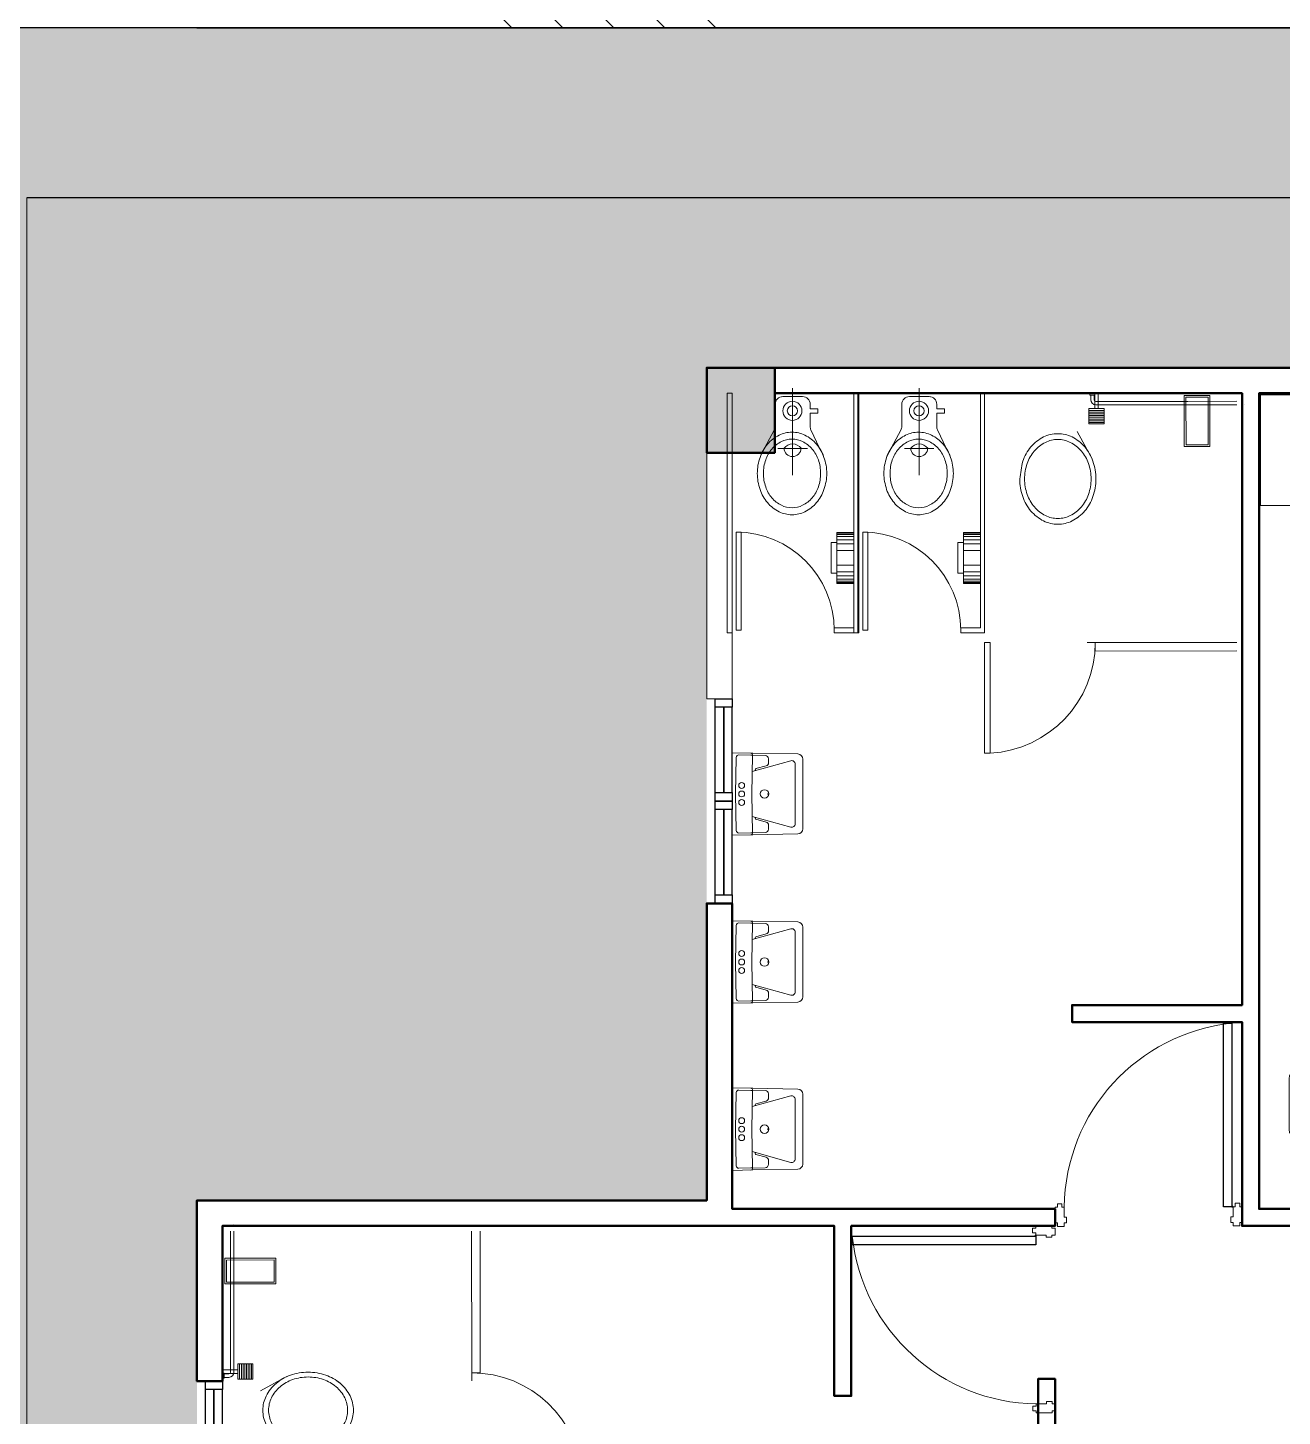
# Model space of a CAD drawing. Header units: millimetres. Extents: x 2508 to 2607, y 837 to 997.
# Drawn here: x 2547.63 to 2555.01, y 860.15 to 868.32 of the extents above; entities that cross this region are included whole.
import ezdxf

# ---------------------------------------------------------------- set-up
doc = ezdxf.new("R2010")
doc.units = ezdxf.units.MM
doc.linetypes.add('DASHED', pattern=[19.05, 12.7, -6.35])
for name, color, linetype, lineweight in [('COLUMNAS', 255, 'Continuous', 50), ('MOBILIARIO', 181, 'Continuous', 9), ('PAREDES', 7, 'Continuous', 50), ('PISO EST', 250, 'Continuous', 0)]:
    doc.layers.add(name, color=color, linetype=linetype, lineweight=lineweight)
doc.layers.add('PUERT', color=20, linetype='Continuous')
doc.layers.add('VENTANA', color=5, linetype='Continuous')

# ---------------------------------------------------------------- blocks, each defined once
blk = doc.blocks.new('ERGT')
at = {"layer": 'VENTANA'}
for p, q in [((2669.5927, 967.5254), (2669.0907, 967.5254)), ((2669.5927, 967.4254), (2669.0907, 967.4254))]:
    blk.add_line(p, q, dxfattribs=at)
blk.add_lwpolyline([(2669.6427, 967.5254), (2669.6427, 967.4254), (2669.5927, 967.4254), (2669.5927, 967.4754), (2669.0907, 967.4754), (2669.0907, 967.4254), (2669.0407, 967.4254), (2669.0407, 967.5254), (2669.0907, 967.5254), (2669.0907, 967.4754), (2669.5927, 967.4754), (2669.5927, 967.5254), (2669.6427, 967.5254)], dxfattribs=at)
blk = doc.blocks.new('KKKL')
at = {"color": 251}
for p, q in [((5363.998, -1128.4133), (5364.0513, -1128.3599)), ((5363.998, -1128.7133), (5364.3513, -1128.3599)), ((5363.998, -1129.0133), (5364.6513, -1128.3599)), ((5363.998, -1129.3133), (5364.9513, -1128.3599)), ((5363.998, -1129.6133), (5365.2513, -1128.3599)), ((5363.998, -1129.9133), (5365.498, -1128.4133)), ((5363.998, -1130.2133), (5365.498, -1128.7133)), ((5363.998, -1130.5133), (5365.498, -1129.0133)), ((5363.998, -1130.8133), (5365.498, -1129.3133)), ((5363.998, -1131.1133), (5365.498, -1129.6133)), ((5363.998, -1131.4133), (5365.498, -1129.9133)), ((5363.998, -1131.7133), (5365.498, -1130.2133)), ((5363.998, -1132.0133), (5365.498, -1130.5133)), ((5363.998, -1132.3133), (5365.498, -1130.8133)), ((5363.998, -1132.6133), (5365.498, -1131.1133)), ((5363.998, -1132.9133), (5365.498, -1131.4133)), ((5363.998, -1133.2133), (5365.498, -1131.7133)), ((5364.1513, -1133.3599), (5365.498, -1132.0133)), ((5364.4513, -1133.3599), (5365.498, -1132.3133)), ((5364.7513, -1133.3599), (5365.498, -1132.6133)), ((5365.0513, -1133.3599), (5365.498, -1132.9133)), ((5365.3513, -1133.3599), (5365.498, -1133.2133))]:
    blk.add_line(p, q, dxfattribs=at)
blk = doc.blocks.new('CESTO')
for points in [[(-0.0775, 0.1591), (0.0725, 0.1591), (0.0725, -0.1409), (-0.0775, -0.1409)], [(-0.0675, 0.1491), (0.0625, 0.1491), (0.0625, -0.1309), (-0.0675, -0.1309)]]:
    blk.add_lwpolyline(points, close=True)
blk = doc.blocks.new('LJ')
at = {"layer": 'MOBILIARIO'}
for p, q in [((2626.7859, 1467.6972), (2626.7823, 1467.7048)), ((2626.7258, 1467.6508), (2626.4432, 1467.519)), ((2626.7407, 1467.6516), (2626.8318, 1467.4686)), ((2626.752, 1467.642), (2626.85, 1467.477)), ((2626.752, 1467.642), (2626.752, 1467.642)), ((2626.775, 1467.697), (2626.7733, 1467.7006)), ((2626.7761, 1467.6945), (2626.775, 1467.697)), ((2626.7761, 1467.6945), (2626.8684, 1467.4966)), ((2626.7764, 1467.6939), (2626.7777, 1467.6911)), ((2626.8684, 1467.4966), (2626.7764, 1467.6939)), ((2626.7859, 1467.6972), (2626.7855, 1467.6981)), ((2626.7929, 1467.6821), (2626.7855, 1467.6981)), ((2626.8775, 1467.5009), (2626.7855, 1467.6981)), ((2626.802, 1467.6863), (2626.7929, 1467.6821)), ((2626.802, 1467.6863), (2626.7929, 1467.6821)), ((2626.802, 1467.6863), (2626.7929, 1467.6821)), ((2626.802, 1467.6863), (2626.7929, 1467.6821)), ((2626.802, 1467.6863), (2626.7929, 1467.6821)), ((2626.7929, 1467.6821), (2626.8056, 1467.6549)), ((2626.802, 1467.6863), (2626.9795, 1467.3057)), ((2626.9795, 1467.3057), (2626.802, 1467.6863)), ((2626.2432, 1467.461), (2626.2415, 1467.4646)), ((2626.2443, 1467.4585), (2626.2432, 1467.461)), ((2626.2541, 1467.4613), (2626.2505, 1467.4689)), ((2626.2541, 1467.4613), (2626.2537, 1467.4621)), ((2626.2611, 1467.4462), (2626.2537, 1467.4621)), ((2626.3456, 1467.2649), (2626.2537, 1467.4621)), ((2626.3687, 1467.5035), (2626.3654, 1467.5105)), ((2626.4557, 1467.3168), (2626.3654, 1467.5105)), ((2626.376, 1467.4877), (2626.367, 1467.4835)), ((2626.367, 1467.4835), (2626.5445, 1467.1028)), ((2626.3687, 1467.5035), (2626.4606, 1467.3065)), ((2626.3778, 1467.5077), (2626.3745, 1467.5148)), ((2626.3851, 1467.4919), (2626.3778, 1467.5077)), ((2626.3851, 1467.4919), (2626.4696, 1467.3107)), ((2626.4625, 1467.326), (2626.3851, 1467.4919)), ((2626.5146, 1467.3206), (2626.433, 1467.5082)), ((2626.4331, 1467.4933), (2626.4965, 1467.3122)), ((2626.9265, 1467.2921), (2626.8318, 1467.4686)), ((2626.8318, 1467.4686), (2626.8318, 1467.4686)), ((2626.8636, 1467.4833), (2626.85, 1467.477)), ((2626.8636, 1467.4833), (2626.85, 1467.477)), ((2626.8545, 1467.4681), (2626.85, 1467.477)), ((2626.8545, 1467.4681), (2626.8678, 1467.4743)), ((2626.8545, 1467.4681), (2626.9497, 1467.2826)), ((2626.8775, 1467.5009), (2626.9099, 1467.4313)), ((2626.194, 1467.4149), (2625.9113, 1467.2831)), ((2626.2088, 1467.4157), (2626.3, 1467.2326)), ((2626.2201, 1467.406), (2626.3181, 1467.241)), ((2626.2201, 1467.406), (2626.2201, 1467.406)), ((2626.2443, 1467.4585), (2626.3366, 1467.2607)), ((2626.2446, 1467.4579), (2626.2459, 1467.4552)), ((2626.3366, 1467.2607), (2626.2446, 1467.4579)), ((2626.2702, 1467.4504), (2626.2611, 1467.4462)), ((2626.2702, 1467.4504), (2626.2611, 1467.4462)), ((2626.2702, 1467.4504), (2626.2611, 1467.4462)), ((2626.2702, 1467.4504), (2626.2611, 1467.4462)), ((2626.2702, 1467.4504), (2626.2611, 1467.4462)), ((2626.2611, 1467.4462), (2626.2738, 1467.419)), ((2626.2702, 1467.4504), (2626.4477, 1467.0697)), ((2626.4477, 1467.0697), (2626.2702, 1467.4504)), ((2626.8713, 1467.4354), (2626.8833, 1467.441)), ((2626.8759, 1467.4265), (2626.8876, 1467.4319)), ((2626.8923, 1467.4451), (2626.8924, 1467.4452)), ((2626.9008, 1467.4271), (2626.9693, 1467.2803)), ((2626.9693, 1467.2803), (2626.9008, 1467.4271)), ((2626.9099, 1467.4313), (2626.9782, 1467.2848)), ((2626.4648, 1467.2974), (2626.4557, 1467.3168)), ((2626.469, 1467.2883), (2626.4594, 1467.3089)), ((2626.4594, 1467.3089), (2626.5004, 1467.2209)), ((2626.4696, 1467.3107), (2626.4625, 1467.326)), ((2626.4648, 1467.2974), (2626.469, 1467.2883)), ((2626.4829, 1467.3058), (2626.4965, 1467.3122)), ((2626.4965, 1467.3122), (2626.4829, 1467.3058)), ((2626.4871, 1467.2968), (2626.5004, 1467.303)), ((2626.4965, 1467.3122), (2626.5814, 1467.1108)), ((2626.5888, 1467.1272), (2626.5146, 1467.3206)), ((2626.9704, 1467.3015), (2626.9578, 1467.3287)), ((2626.9795, 1467.3057), (2626.9704, 1467.3015)), ((2626.9795, 1467.3057), (2626.9704, 1467.3015)), ((2626.9795, 1467.3057), (2626.9704, 1467.3015)), ((2626.9795, 1467.3057), (2626.9704, 1467.3015)), ((2626.9795, 1467.3057), (2626.9704, 1467.3015)), ((2626.9704, 1467.3015), (2626.9783, 1467.2846)), ((2625.8369, 1467.2675), (2625.8336, 1467.2746)), ((2625.9239, 1467.0809), (2625.8336, 1467.2746)), ((2625.8442, 1467.2518), (2625.8352, 1467.2475)), ((2625.8352, 1467.2475), (2626.0127, 1466.8669)), ((2625.8369, 1467.2675), (2625.9287, 1467.0705)), ((2625.8459, 1467.2717), (2625.8426, 1467.2788)), ((2625.8533, 1467.256), (2625.8459, 1467.2717)), ((2625.8533, 1467.256), (2625.9378, 1467.0747)), ((2625.9306, 1467.0901), (2625.8533, 1467.256)), ((2625.9828, 1467.0847), (2625.9012, 1467.2722)), ((2625.9013, 1467.2574), (2625.9647, 1467.0762)), ((2626.3947, 1467.0561), (2626.3, 1467.2326)), ((2626.3, 1467.2326), (2626.3, 1467.2326)), ((2626.3317, 1467.2474), (2626.3181, 1467.241)), ((2626.3317, 1467.2474), (2626.3181, 1467.241)), ((2626.3227, 1467.2321), (2626.3181, 1467.241)), ((2626.3227, 1467.2321), (2626.336, 1467.2383)), ((2626.3227, 1467.2321), (2626.4178, 1467.0466)), ((2626.3456, 1467.2649), (2626.3781, 1467.1953)), ((2626.469, 1467.2883), (2626.4846, 1467.255)), ((2626.493, 1467.2369), (2626.5612, 1467.0907)), ((2626.5021, 1467.2411), (2626.5702, 1467.0949)), ((2626.5147, 1467.2691), (2626.5027, 1467.2635)), ((2626.5186, 1467.2598), (2626.5069, 1467.2544)), ((2626.9253, 1467.2473), (2626.621, 1467.1054)), ((2626.9172, 1467.2435), (2626.9169, 1467.2443)), ((2626.9333, 1467.251), (2626.9172, 1467.2435)), ((2626.9309, 1467.2827), (2626.9265, 1467.2921)), ((2626.9309, 1467.2827), (2626.935, 1467.2739)), ((2626.9333, 1467.251), (2626.9408, 1467.2545)), ((2626.9691, 1467.2806), (2626.972, 1467.2744)), ((2626.9691, 1467.2806), (2626.9693, 1467.2803)), ((2626.9782, 1467.2848), (2626.9811, 1467.2786)), ((2626.9782, 1467.2848), (2626.9783, 1467.2846)), ((2626.3395, 1467.1994), (2626.3515, 1467.205)), ((2626.3441, 1467.1905), (2626.3557, 1467.1959)), ((2626.3604, 1467.2092), (2626.3606, 1467.2092)), ((2626.369, 1467.1911), (2626.4374, 1467.0444)), ((2626.4374, 1467.0444), (2626.369, 1467.1911)), ((2626.3781, 1467.1953), (2626.4464, 1467.0489)), ((2625.933, 1467.0614), (2625.9239, 1467.0809)), ((2625.9276, 1467.0729), (2625.9686, 1466.985)), ((2625.9372, 1467.0524), (2625.9276, 1467.0729)), ((2625.9378, 1467.0747), (2625.9306, 1467.0901)), ((2625.933, 1467.0614), (2625.9372, 1467.0524)), ((2625.9372, 1467.0524), (2625.9527, 1467.019)), ((2625.9511, 1467.0699), (2625.9647, 1467.0762)), ((2625.9647, 1467.0762), (2625.9511, 1467.0699)), ((2625.9553, 1467.0608), (2625.9686, 1467.067)), ((2625.9647, 1467.0762), (2626.0495, 1466.8749)), ((2626.057, 1466.8912), (2625.9828, 1467.0847)), ((2626.3991, 1467.0468), (2626.3947, 1467.0561)), ((2626.4386, 1467.0655), (2626.4259, 1467.0927)), ((2626.4477, 1467.0697), (2626.4386, 1467.0655)), ((2626.4477, 1467.0697), (2626.4386, 1467.0655)), ((2626.4477, 1467.0697), (2626.4386, 1467.0655)), ((2626.4477, 1467.0697), (2626.4386, 1467.0655)), ((2626.4477, 1467.0697), (2626.4386, 1467.0655)), ((2626.4386, 1467.0655), (2626.4465, 1467.0486)), ((2626.5535, 1467.1071), (2626.5445, 1467.1028)), ((2626.5612, 1467.0907), (2626.5642, 1467.0841)), ((2626.5702, 1467.0949), (2626.5733, 1467.0884)), ((2626.5888, 1467.1272), (2626.5944, 1467.1151)), ((2626.6161, 1467.1031), (2626.6086, 1467.0996)), ((2626.6161, 1467.1031), (2626.6257, 1467.1076)), ((2625.9612, 1467.0009), (2626.0293, 1466.8548)), ((2625.9702, 1467.0051), (2626.0384, 1466.859)), ((2625.9829, 1467.0331), (2625.9709, 1467.0275)), ((2625.9867, 1467.0239), (2625.9751, 1467.0184)), ((2626.3935, 1467.0114), (2626.0892, 1466.8695)), ((2626.3854, 1467.0076), (2626.385, 1467.0083)), ((2626.4014, 1467.0151), (2626.3854, 1467.0076)), ((2626.3991, 1467.0468), (2626.4032, 1467.038)), ((2626.4014, 1467.0151), (2626.4089, 1467.0186)), ((2626.4373, 1467.0446), (2626.4402, 1467.0384)), ((2626.4373, 1467.0446), (2626.4374, 1467.0444)), ((2626.4464, 1467.0489), (2626.4493, 1467.0426)), ((2626.4464, 1467.0489), (2626.4465, 1467.0486)), ((2626.057, 1466.8912), (2626.0626, 1466.8791)), ((2626.0217, 1466.8711), (2626.0127, 1466.8669)), ((2626.0293, 1466.8548), (2626.0324, 1466.8482)), ((2626.0384, 1466.859), (2626.0415, 1466.8524)), ((2626.0842, 1466.8672), (2626.0768, 1466.8637)), ((2626.0842, 1466.8672), (2626.0939, 1466.8717)), ((2626.7276, 1466.1478), (2627.0322, 1466.2898)), ((2627.1014, 1466.2384), (2627.0894, 1466.2675)), ((2627.1107, 1466.2422), (2627.0922, 1466.2346)), ((2627.2114, 1466.0242), (2627.1237, 1466.2368)), ((2627.1744, 1466.0089), (2627.0867, 1466.2216)), ((2626.7225, 1466.0617), (2626.7079, 1466.0896)), ((2626.816, 1465.8398), (2626.7094, 1466.0436)), ((2626.7136, 1466.0571), (2626.7314, 1466.0664)), ((2626.8514, 1465.8583), (2626.7449, 1466.0621)), ((2627.2059, 1466.0111), (2627.1874, 1466.0035)), ((2627.2353, 1465.9135), (2627.1967, 1466.0073)), ((2626.8295, 1465.8356), (2626.8472, 1465.8448)), ((2626.8853, 1465.7503), (2626.8383, 1465.8402)), ((2626.941, 1465.7315), (2627.214, 1465.8588))]:
    blk.add_line(p, q, dxfattribs=at)
blk.add_lwpolyline([(2627.4566, 1466.5757), (2626.3678, 1466.068), (2626.0931, 1466.6571), (2627.1819, 1467.1648)], close=True, dxfattribs=at)
for centre in [(2626.7778, 1467.7027), (2626.246, 1467.4667), (2626.37, 1467.5125), (2625.8382, 1467.2765), (2626.9765, 1467.2767), (2626.5686, 1467.0865), (2626.4447, 1467.0407), (2626.0368, 1466.8506)]:
    blk.add_circle(centre, 0.005, dxfattribs=at)
for centre, radius, start, end in [((2626.7343, 1467.6327), 0.02, 27.72631, 115), ((2626.4516, 1467.5009), 0.02, 115, 202.27369), ((2626.7088, 1467.3183), 0.1942, 50.69541, 179.30459), ((2626.8593, 1467.4924), 0.01, 295, 25), ((2626.8593, 1467.4924), 0.01, 295, 25), ((2626.8593, 1467.4924), 0.02, 295, 25), ((2626.2024, 1467.3967), 0.02, 27.72631, 115), ((2626.8918, 1467.4228), 0.02, 25, 115), ((2626.8918, 1467.4228), 0.01, 25, 115), ((2626.4787, 1467.3149), 0.02, 205, 295), ((2626.4787, 1467.3149), 0.01, 205, 295), ((2625.9198, 1467.2649), 0.02, 115, 202.27369), ((2626.177, 1467.0823), 0.1942, 50.69541, 179.30459), ((2626.3275, 1467.2564), 0.01, 295, 25), ((2626.3275, 1467.2564), 0.01, 295, 25), ((2626.3275, 1467.2564), 0.02, 295, 25), ((2626.5111, 1467.2453), 0.02, 115, 205), ((2626.5111, 1467.2453), 0.01, 115, 205), ((2626.9169, 1467.2655), 0.02, 295, 25), ((2626.9323, 1467.2727), 0.02, 295, 29.76364), ((2626.36, 1467.1869), 0.02, 25, 115), ((2626.36, 1467.1869), 0.01, 25, 115), ((2625.9469, 1467.0789), 0.02, 205, 295), ((2625.9469, 1467.0789), 0.01, 205, 295), ((2626.6001, 1467.1178), 0.02, 200.23636, 295), ((2626.6125, 1467.1235), 0.02, 205, 295), ((2625.9793, 1467.0094), 0.02, 115, 205), ((2625.9793, 1467.0094), 0.01, 115, 205), ((2626.3851, 1467.0295), 0.02, 295, 25), ((2626.4005, 1467.0367), 0.02, 295, 29.76364), ((2626.0683, 1466.8818), 0.02, 200.23636, 295), ((2626.0807, 1466.8876), 0.02, 205, 295), ((2627.0502, 1466.2513), 0.0425, 22.39744, 115), ((2627.096, 1466.2254), 0.01, 112.39744, 202.39744), ((2627.1145, 1466.233), 0.01, 22.39744, 112.39744), ((2626.7456, 1466.1093), 0.0425, 115, 207.60256), ((2626.7183, 1466.0482), 0.01, 117.60256, 207.60256), ((2626.736, 1466.0575), 0.01, 27.60256, 117.60256), ((2627.1836, 1466.0127), 0.01, 202.39744, 292.39744), ((2627.2021, 1466.0204), 0.01, 292.39744, 22.39744), ((2626.9436, 1466.0823), 0.2722, 257.67501, 332.21816), ((2627.201, 1465.9444), 0.02, 19.1265, 144.89033), ((2627.196, 1465.8973), 0.0425, 295, 22.39744), ((2626.8248, 1465.8444), 0.01, 207.60256, 297.60256), ((2626.8426, 1465.8537), 0.01, 297.60256, 27.60256), ((2626.8838, 1465.7964), 0.02, 85.10967, 210.8735), ((2626.923, 1465.77), 0.0425, 207.60256, 295)]:
    blk.add_arc(centre, radius, start, end, dxfattribs=at)
at = {"layer": 'MOBILIARIO', "xscale": -1, "rotation": 25.00000000000017}
blk.add_blockref('CESTO', (2626.5289, 1466.0655), dxfattribs=at)
blk = doc.blocks.new('TARJA')
for p, q in [((-0.014, -0.0221), (-0.2273, 0.1942)), ((0.2299, 0.1963), (-0.0142, 0.0183)), ((0.2319, -0.1979), (0.0189, 0.0181)), ((0.0187, -0.022), (-0.2253, -0.2)), ((-0.0077, -0.2999), (-0.0077, -0.0604)), ((0.0123, -0.2999), (0.0123, -0.0604)), ((-0.1342, -0.2704), (-0.1342, -0.2732)), ((-0.1342, -0.2732), (-0.0537, -0.2732)), ((-0.127, -0.2633), (-0.0548, -0.2633)), ((0.1386, -0.2732), (0.0581, -0.2732)), ((0.1315, -0.2633), (0.0592, -0.2633)), ((0.1386, -0.2704), (0.1386, -0.2732))]:
    blk.add_line(p, q)
for points in [[(0.012, -0.2248), (0.1944, -0.2248, 0.414214), (0.2544, -0.1648), (0.2544, 0.1611, 0.414214), (0.1944, 0.2211), (-0.1898, 0.2211, 0.414214), (-0.2498, 0.1611), (-0.2498, -0.1648, 0.414214), (-0.1898, -0.2248), (-0.0067, -0.2248)], [(0.012, -0.2148), (0.1944, -0.2148, 0.414214), (0.2444, -0.1648), (0.2444, 0.1611, 0.414214), (0.1944, 0.2111), (-0.1898, 0.2111, 0.414214), (-0.2398, 0.1611), (-0.2398, -0.1648, 0.414214), (-0.1898, -0.2148), (-0.0067, -0.2148)]]:
    blk.add_lwpolyline(points, format="xyb")
for radius in [0.026, 0.021]:
    blk.add_circle((0.0023, -0.0019), radius)
for centre, radius, start, end in [((0.0023, -0.0604), 0.01, 0, 180), ((-0.0701, -0.27), 0.0345, 185.25448, 168.76167), ((0.0746, -0.27), 0.0345, 11.23833, 354.74552), ((-0.127, -0.2704), 0.00711, 89.98224, 179.98224), ((-0.0701, -0.27), 0.0167, 190.90126, 156.33355), ((0.0023, -0.2999), 0.02, 120, 60), ((0.0023, -0.2999), 0.01, 180, 0), ((0.0746, -0.27), 0.0167, 23.66645, 349.09874), ((0.1315, -0.2704), 0.00711, 0.01776, 90.01776)]:
    blk.add_arc(centre, radius, start, end)
blk = doc.blocks.new('SDFPPPUI')
at = {"layer": 'MOBILIARIO', "color": 7}
blk.add_lwpolyline([(2629.5659, 1468.7919), (2630.155, 1469.0666), (2630.9296, 1467.4056), (2630.3405, 1467.1309)], close=True, dxfattribs=at)
at = {"layer": 'MOBILIARIO', "color": 7, "xscale": -1, "rotation": 114.9999999999998}
blk.add_blockref('TARJA', (2630.1447, 1468.2429), dxfattribs=at)
blk = doc.blocks.new('wc13')
at = {"color": 0}
for p, q in [((-0.385, 0), (-0.385, 1.41)), ((-0.385, 1.41), (-0.355, 1.41)), ((-0.355, 0), (-0.355, 1.41)), ((0.245, 1.41), (0.385, 1.41)), ((0.245, 1.38), (0.245, 1.41)), ((0.385, 1.41), (0.385, 0)), ((0.245, 1.38), (0.36, 1.38)), ((0.36, 1.38), (0.36, 0)), ((0.26, 0.819), (0.26, 1.119)), ((0.36, 1.119), (0.26, 1.119)), ((0.36, 1.1147), (0.26, 1.1147)), ((0.36, 1.1063), (0.26, 1.1063)), ((0.36, 1.0945), (0.26, 1.0945)), ((0.36, 1.0751), (0.26, 1.0751)), ((0.36, 0.819), (0.36, 1.119)), ((0.2273, 0.879), (0.2273, 1.059)), ((0.2273, 1.059), (0.26, 1.059)), ((0.36, 1.0515), (0.26, 1.0515)), ((0.36, 1.0127), (0.26, 1.0127)), ((0.36, 0.9253), (0.26, 0.9253)), ((0.2273, 0.879), (0.26, 0.879)), ((0.36, 0.8865), (0.26, 0.8865)), ((0.36, 0.8628), (0.26, 0.8628)), ((0.36, 0.8434), (0.26, 0.8434)), ((0.36, 0.8316), (0.26, 0.8316)), ((0.36, 0.8232), (0.26, 0.8232)), ((0.36, 0.819), (0.26, 0.819)), ((0, -0.0287), (0, 0.4816)), ((-0.1077, 0.2169), (-0.179, 0.3483)), ((-0.0862, 0.3246), (0.0872, 0.3246)), ((0.108, 0.2159), (0.1582, 0.3233)), ((-0.1023, 0.0651), (-0.1023, 0.1954)), ((0.1037, 0.1968), (0.1037, 0.1176)), ((0.1487, 0.1176), (0.1037, 0.1176)), ((0.1037, 0.0925), (0.1487, 0.0925)), ((0.1037, 0.0925), (0.1037, 0.0651)), ((0.1487, 0.0925), (0.1487, 0.1176)), ((-0.385, 0), (-0.355, 0)), ((-0.0571, 0.02), (0.0586, 0.02)), ((0.36, 0), (0.385, 0))]:
    blk.add_line(p, q, dxfattribs=at)
for points in [[(-0.385, 1.41), (-0.385, 0), (-0.355, 0), (-0.355, 1.41)], [(-0.3024, 1.395), (-0.3024, 0.8176), (-0.3324, 0.8176), (-0.3324, 1.395)], [(-0.3324, 1.395), (-0.3324, 0.8176), (-0.3024, 0.8176), (-0.3024, 1.395)], [(0.36, 0), (0.36, 0.819), (0.26, 0.819), (0.26, 0.879), (0.2273, 0.879), (0.2273, 1.059), (0.26, 1.059), (0.26, 1.119), (0.36, 1.119), (0.36, 1.38), (0.245, 1.38), (0.245, 1.41), (0.385, 1.41), (0.385, 0)]]:
    blk.add_lwpolyline(points, close=True, dxfattribs=at)
for points in [[(-0.0032, 0.2293, 0.114983), (0.0731, 0.2471, 0.103863), (0.1412, 0.3005, 0.09123), (0.185, 0.3775, 0.083945), (0.2011, 0.4723, 0.083945), (0.185, 0.5671, 0.09123), (0.1412, 0.6441, 0.103863), (0.0731, 0.6975, 0.114983), (-0.0032, 0.7153, 0.114983), (-0.0795, 0.6975, 0.103863), (-0.1476, 0.6441, 0.09123), (-0.1913, 0.5671, 0.083945), (-0.2074, 0.4723, 0.083945), (-0.1913, 0.3775, 0.09123), (-0.1476, 0.3005, 0.103863), (-0.0795, 0.2471, 0.114983)], [(0.0586, 0.02, 0.414214), (0.1037, 0.0651), (0.1037, 0.0925), (0.1487, 0.0925), (0.1487, 0.1176), (0.1037, 0.1176), (0.1037, 0.1968, -0.109858), (0.108, 0.2159), (0.1582, 0.3233, 0.061992), (0.185, 0.3775, 0.083945), (0.2011, 0.4723, 0.083945), (0.185, 0.5671, 0.09123), (0.1412, 0.6441, 0.103863), (0.0731, 0.6975, 0.114983), (-0.0032, 0.7153, 0.114983), (-0.0795, 0.6975, 0.103863), (-0.1476, 0.6441, 0.09123), (-0.1913, 0.5671, 0.083945), (-0.2074, 0.4723, 0.083945), (-0.1913, 0.3775, 0.032383), (-0.179, 0.3483), (-0.1077, 0.2169, -0.124861), (-0.1023, 0.1954), (-0.1023, 0.0651, 0.414214), (-0.0571, 0.02)], [(-0.0032, 0.2703, 0.114859), (0.0591, 0.2848, 0.103833), (0.1153, 0.3289, 0.091287), (0.1518, 0.3929, 0.084042), (0.1652, 0.4723, 0.084042), (0.1518, 0.5517, 0.091287), (0.1153, 0.6158, 0.103833), (0.0591, 0.6598, 0.114859), (-0.0032, 0.6743, 0.114859), (-0.0654, 0.6598, 0.103833), (-0.1216, 0.6158, 0.091287), (-0.1581, 0.5517, 0.084042), (-0.1715, 0.4723, 0.084042), (-0.1581, 0.3929, 0.091287), (-0.1216, 0.3289, 0.103833), (-0.0654, 0.2848, 0.114859)]]:
    blk.add_lwpolyline(points, format="xyb", close=True, dxfattribs=at)
blk.add_lwpolyline([(0.1582, 0.3233, 0.061992), (0.185, 0.3775, 0.083945), (0.2011, 0.4723, 0.083945), (0.185, 0.5671, 0.09123), (0.1412, 0.6441, 0.103863), (0.0731, 0.6975, 0.114983), (-0.0032, 0.7153, 0.114983), (-0.0795, 0.6975, 0.103863), (-0.1476, 0.6441, 0.09123), (-0.1913, 0.5671, 0.083945), (-0.2074, 0.4723, 0.083945), (-0.1913, 0.3775, 0.048605), (-0.1715, 0.3344, 0.103863)], format="xyb", dxfattribs=at)
for radius in [0.0562, 0.03]:
    blk.add_circle((-0.0011, 0.1039), radius, dxfattribs=at)
for centre, radius, start, end in [((-0.3324, 1.395), 0.5774, 270, 0), ((0, 0.3235), 0.05, 0, 180), ((0, 0.361), 0.0625, 216.8699, 323.1301), ((-0.1474, 0.1954), 0.0451, 0, 28.46875), ((0.1489, 0.1968), 0.0451, 154.92288, 180), ((-0.0571, 0.0651), 0.0451, 180, 270), ((0.0586, 0.0651), 0.0451, 270, 0)]:
    blk.add_arc(centre, radius, start, end, dxfattribs=at)
blk = doc.blocks.new('PTA-I')
for p, q in [((-1, 0), (-1, 1)), ((-0.95, 1), (-1, 1)), ((-0.95, 0), (-0.95, 1)), ((-0.95, 0), (-1, 0)), ((0.073, 0), (-0.073, 0))]:
    blk.add_line(p, q)
blk.add_arc((-1.002, -0.001), 1.002, 0.0552, 87.0072)
blk = doc.blocks.new('fv')
for p, q in [((2071.224, 1416.3269), (2071.514, 1416.3267)), ((2071.384, 1416.0607), (2071.3842, 1416.3607)), ((2071.3842, 1416.3607), (2071.5342, 1416.3606)), ((2071.394, 1416.0707), (2071.3942, 1416.3507)), ((2071.3942, 1416.3507), (2071.5242, 1416.3506)), ((2071.514, 1416.3267), (2072.0545, 1416.3266)), ((2071.5242, 1416.3506), (2071.524, 1416.0706)), ((2071.5342, 1416.3606), (2071.534, 1416.0606)), ((2072.0645, 1416.3366), (2072.0645, 1416.3636)), ((2072.0845, 1416.3366), (2072.0845, 1416.3636)), ((2071.1828, 1416.3069), (2071.1828, 1416.3069)), ((2071.224, 1416.3069), (2071.514, 1416.3067)), ((2071.514, 1416.3067), (2072.0545, 1416.3066)), ((2072.006, 1416.2729), (2072.096, 1416.2729)), ((2072.006, 1416.2629), (2072.096, 1416.2629)), ((2072.006, 1416.2529), (2072.096, 1416.2529)), ((2072.006, 1416.2429), (2072.096, 1416.2429)), ((2072.041, 1416.2845), (2072.061, 1416.2845)), ((2072.006, 1416.2329), (2072.096, 1416.2329)), ((2072.006, 1416.2229), (2072.096, 1416.2229)), ((2072.006, 1416.2129), (2072.096, 1416.2129)), ((2072.006, 1416.2029), (2072.096, 1416.2029)), ((2072.0853, 1416.0062), (2072.1635, 1416.1503)), ((2071.534, 1416.0606), (2071.384, 1416.0607)), ((2071.524, 1416.0706), (2071.394, 1416.0707)), ((2072.058, 1414.9077), (2071.224, 1414.908)), ((2071.224, 1414.858), (2072.0579, 1414.8577)), ((2072.0579, 1414.8577), (2072.058, 1414.9077))]:
    blk.add_line(p, q)
blk.add_lwpolyline([(2072.0611, 1416.3745), (2072.061, 1416.2845), (2072.096, 1416.2845), (2072.096, 1416.1945), (2072.006, 1416.1945), (2072.006, 1416.2845), (2072.041, 1416.2845), (2072.0411, 1416.3745)], close=True)
blk.add_lwpolyline([(2072.0596, 1416.3736), (2072.0595, 1416.3636), (2072.0895, 1416.3636), (2072.0896, 1416.3736)])
for points in [[(2072.3616, 1415.623, -0.114983), (2072.2779, 1415.6035, -0.114983), (2072.1942, 1415.6231, -0.103863), (2072.1196, 1415.6817, -0.09123), (2072.0716, 1415.7662, -0.083945), (2072.0541, 1415.8702, -0.083945), (2072.0717, 1415.9742, -0.09123), (2072.1198, 1416.0586, -0.103863), (2072.1945, 1416.1172, -0.114983), (2072.2782, 1416.1366, -0.114983), (2072.3619, 1416.1171, -0.103863), (2072.4366, 1416.0585, -0.09123), (2072.4846, 1415.9739, -0.020986), (2072.5021, 1415.8699, -0.083945), (2072.4844, 1415.766, -0.09123), (2072.4364, 1415.6815, -0.103863)], [(2072.2782, 1416.1026, -0.114859), (2072.3513, 1416.0855, -0.103833), (2072.4165, 1416.0344, -0.091287), (2072.4584, 1415.9607, -0.084042), (2072.4737, 1415.87, -0.084042), (2072.4583, 1415.7793, -0.091287), (2072.4163, 1415.7056, -0.103833), (2072.3511, 1415.6545, -0.114859), (2072.2779, 1415.6376, -0.114859), (2072.2048, 1415.6546, -0.103833), (2072.1396, 1415.7057, -0.091287), (2072.0977, 1415.7795, -0.084042), (2072.0824, 1415.8702, -0.084042), (2072.0978, 1415.9609, -0.091287), (2072.1398, 1416.0346, -0.103833), (2072.2051, 1416.0856, -0.114859)]]:
    blk.add_lwpolyline(points, format="xyb", close=True)
for centre, radius, start, end in [((2072.0545, 1416.3366), 0.01, 269.96606, 359.96606), ((2072.0545, 1416.3366), 0.03, 269.96606, 359.96606), ((2072.3252, 1415.8858), 0.2685, 149.64146, 160.77225), ((2072.3704, 1415.87), 0.3163, 160.77225, 179.96606), ((2072.3704, 1415.87), 0.3163, 179.96606, 199.15987), ((2072.3252, 1415.8543), 0.2685, 199.15987, 220.01061), ((2072.2965, 1415.8302), 0.2309, 220.01061, 243.72914)]:
    blk.add_arc(centre, radius, start, end)
at = {"xscale": 0.651038771170704, "yscale": 0.651038771170704, "zscale": 0.651038771170704, "rotation": 180}
blk.add_blockref('PTA-I', (2072.058, 1414.9077), dxfattribs=at)
blk = doc.blocks.new('LAVB1')
for p, q in [((-0.2055, 0.415), (0, 0.415)), ((0, 0.415), (0.2055, 0.415)), ((-0.0034, 0.21), (0, 0.21)), ((0.0034, 0.21), (0, 0.21)), ((0.1489, 0.1399), (0.1653, 0.1991)), ((0.1842, 0.2137), (0.2001, 0.214)), ((0.2001, 0.214), (0.207, 0.214)), ((0.227, 0.1944), (0.2298, 0.0392)), ((-0.2283, 0.1191), (-0.2283, 0.1091)), ((-0.0017, 0.115), (0.2304, 0.1192)), ((0.1424, 0.1348), (0.1371, 0.1347)), ((0.2283, 0.1191), (0.2283, 0.1091)), ((-0.2305, 0), (-0.2305, -0.0002)), ((0, 0.02), (-0.2151, 0.0239)), ((0, 0.02), (0.2151, 0.0239)), ((0.2305, 0), (0.2305, -0.0002))]:
    blk.add_line(p, q)
blk.add_lwpolyline([(0.2425, 0), (0.2403, 0.1214), (0.2355, 0.3855, 0.408931), (0.2055, 0.415), (0, 0.415), (-0.2055, 0.415, 0.408931), (-0.2355, 0.3855), (-0.2403, 0.1214), (-0.2425, 0)], format="xyb", close=True)
for points in [[(-0.1324, 0.1178), (-0.1953, 0.3447, -0.495783), (-0.176, 0.37), (0, 0.37), (0.176, 0.37, -0.495783), (0.1953, 0.3447), (0.1324, 0.1178)], [(-0.1371, 0.1347), (-0.1424, 0.1348, -0.328733), (-0.1489, 0.1399), (-0.1653, 0.1991, 0.332069), (-0.1842, 0.2137), (-0.2001, 0.214), (-0.207, 0.214, 0.408931), (-0.227, 0.1944), (-0.2298, 0.0392)]]:
    blk.add_lwpolyline(points, format="xyb")
blk.add_lwpolyline([(0.0017, 0.115), (-0.2304, 0.1192)])
for centre in [(-0.05, 0.0557), (0.05, 0.0557)]:
    blk.add_circle(centre, 0.0172)
for centre, radius, start, end in [((0, 0.19), 0.0251, 90, 270), ((0, 0.19), 0.0251, 270, 90), ((0.1846, 0.1938), 0.02, 91.03535, 164.51419), ((0.207, 0.194), 0.02, 1.03535, 90), ((-0.2296, 0.1083), 0.011, 83.52628, 178.55132), ((0.1422, 0.1418), 0.007, 271.72449, 344.51419), ((0.2296, 0.1083), 0.011, 1.44868, 96.47372), ((-0.2148, 0.0389), 0.015, 178.96465, 268.96465), ((0, 0.0557), 0.0172, 90, 270), ((0, 0.0557), 0.0172, 270, 90), ((0.2148, 0.0389), 0.015, 271.03535, 1.03535)]:
    blk.add_arc(centre, radius, start, end)
blk = doc.blocks.new('rge')
at = {"layer": 'PUERT', "lineweight": 0}
for p, q in [((2377.4017, 962.0242), (2377.4017, 961.9309)), ((2377.415, 962.0242), (2377.4017, 962.0242)), ((2377.4417, 962.0442), (2377.415, 962.0442)), ((2377.415, 962.0442), (2377.415, 962.0242)), ((2377.4417, 962.0442), (2377.4417, 962.0242)), ((2377.4417, 962.0242), (2377.455, 962.0242)), ((2377.455, 961.9642), (2377.455, 962.0242)), ((2378.4617, 962.0264), (2378.4484, 962.0264)), ((2378.4484, 961.9664), (2378.4484, 962.0264)), ((2378.4617, 962.0464), (2378.4617, 962.0264)), ((2378.4617, 962.0464), (2378.4884, 962.0464)), ((2378.4884, 962.0464), (2378.4884, 962.0264)), ((2378.4884, 962.0264), (2378.5017, 962.0264)), ((2378.5017, 962.0264), (2378.5017, 961.933)), ((2377.4683, 961.9642), (2377.455, 961.9642)), ((2377.4683, 961.9309), (2377.4683, 961.9642)), ((2378.435, 961.9664), (2378.4484, 961.9664)), ((2378.435, 961.933), (2378.435, 961.9664)), ((2377.415, 961.9309), (2377.4017, 961.9309)), ((2377.415, 961.9109), (2377.415, 961.9309)), ((2377.415, 961.9109), (2377.4417, 961.9109)), ((2377.4417, 961.9109), (2377.455, 961.9109)), ((2377.455, 961.9309), (2377.4683, 961.9309)), ((2377.455, 961.9109), (2377.455, 961.9309)), ((2378.4484, 961.933), (2378.435, 961.933)), ((2378.4484, 961.913), (2378.4484, 961.933)), ((2378.4617, 961.913), (2378.4484, 961.913)), ((2378.4884, 961.913), (2378.4617, 961.913)), ((2378.4884, 961.933), (2378.5017, 961.933)), ((2378.4884, 961.913), (2378.4884, 961.933))]:
    blk.add_line(p, q, dxfattribs=at)
at = {"layer": 'PUERT'}
blk.add_lwpolyline([(2378.3917, 963.0864), (2378.3917, 963.1064), (2378.4417, 963.1064), (2378.4417, 963.0864), (2378.4417, 962.0264), (2378.3917, 962.0264)], close=True, dxfattribs=at)
at = {"layer": 'PUERT', "lineweight": 0}
for radius in [0.00333, 0.00213]:
    blk.add_circle((2378.445, 962.0264), radius, dxfattribs=at)
blk.add_arc((2378.5577, 962.0097), 1.1028, 96.03941, 179.24432, dxfattribs=at)

msp = doc.modelspace()

# ---------------------------------------------------------------- hatches: boundary and pattern name
at = {"layer": 'COLUMNAS'}
msp.add_hatch(color=256, dxfattribs=at).paths.add_polyline_path([(2552.0239, 866.3243), (2552.0239, 865.8243), (2551.6239, 865.8243), (2551.6239, 866.3243)])
at = {"layer": 'PISO EST', "lineweight": 0}
h = msp.add_hatch(dxfattribs=at)
h.set_pattern_fill('AR-HBONE', color=256, scale=0.0009, style=0)
h.set_pattern_definition([(45, (-142.90731, -102.22134), (1e-17, 0.129315688), [0.27432, -0.09144]), (135, (-142.842655, -102.15668), (1e-17, 0.129315688), [0.27432, -0.09144])])
h.paths.add_polyline_path([(2573.6739, 868.3243), (2573.6739, 867.3243), (2547.6239, 867.3243), (2547.6239, 849.9185), (2546.6239, 849.9185), (2546.6239, 868.3243)])
h = msp.add_hatch(dxfattribs=at)
h.set_pattern_fill('AR-CONC', color=256, scale=0.002, style=0)
h.set_pattern_definition([(50, (-142.9073, -102.22134), (0.364369338, -0.03187817), [0.0381, -0.4191]), (355, (-142.9073, -102.22134), (-0.07048565, 0.382113286), [0.03048, -0.33528]), (100.451, (-142.87695, -102.224), (0.293885003, 0.350233376), [0.03238, -0.35618]), (46.1842, (-142.9073, -102.11974), (0.54215808, -0.084084656), [0.05715, -0.62865]), (96.6356, (-142.86213, -102.12675), (0.47480847, 0.49485111), [0.04857, -0.53427]), (351.184, (-142.9073, -102.11974), (0.47480921, 0.49485024), [0.04572, -0.50292]), (21, (-142.8565, -102.14514), (0.30322976, -0.204531037), [0.0381, -0.4191]), (326, (-142.8565, -102.14514), (0.123604057, 0.36837593), [0.03048, -0.33528]), (71.4514, (-142.83124, -102.1622), (0.42683298, 0.163845715), [0.03238, -0.35618]), (37.5, (-142.90731, -102.22134), (0.0061772065, 0.169110078), [0, -0.331216, 0, -0.34036, 0, -0.33655]), (7.5, (-142.90731, -102.22134), (0.133639325, 0.20036115), [0, -0.194056, 0, -0.323596, 0, -0.12827]), (327.5, (-143.0206, -102.22134), (0.2711811903, -0.011457488), [0, -0.127, 0, -0.39624, 0, -0.52578]), (317.5, (-143.0714, -102.22134), (0.296258363, 0.050852982), [0, -0.1651, 0, -0.263144, 0, -0.37338])])
h.paths.add_polyline_path([(2551.6239, 861.4243), (2547.6239, 861.4243), (2547.6239, 866.3243), (2551.6239, 866.3243)])
h.paths.add_polyline_path([(2573.5239, 866.3243), (2547.6239, 866.3243), (2547.6239, 867.3243), (2573.5239, 867.3243)])
h.paths.add_polyline_path([(2547.6239, 861.4243), (2548.6239, 861.4243), (2548.6239, 849.1243), (2547.6239, 849.1243)])

# ---------------------------------------------------------------- linework, layer by layer
for p, q in [((2548.6239, 868.3243), (2546.6239, 868.3243)), ((2568.6739, 868.3243), (2548.6239, 868.3243)), ((2548.6239, 867.3243), (2547.6239, 867.3243)), ((2571.6739, 867.3243), (2548.6239, 867.3243))]:
    msp.add_line(p, q)
at = {"color": 251}
msp.add_line((2548.6239, 868.3243), (2557.7239, 868.3243), dxfattribs=at)
at = {"layer": 'COLUMNAS'}
msp.add_lwpolyline([(2552.0239, 866.3243), (2552.0239, 865.8243), (2551.6239, 865.8243), (2551.6239, 866.3243), (2552.0239, 866.3243)], dxfattribs=at)
at = {"layer": 'PAREDES'}
for points in [[(2555.1239, 866.1743), (2555.1239, 866.3243), (2552.0239, 866.3243), (2552.0239, 866.1743), (2554.7739, 866.1743), (2554.7739, 862.5743), (2553.7739, 862.5743), (2553.7739, 862.4743), (2554.7739, 862.4743), (2554.7739, 861.2743), (2557.0239, 861.2743), (2557.0239, 861.3743), (2554.8739, 861.3743), (2554.8739, 866.1743), (2555.1239, 866.1743)], [(2551.7739, 863.1723), (2551.6239, 863.1723), (2551.6239, 861.4243), (2548.6239, 861.4243), (2548.6239, 860.3613), (2548.7739, 860.3613), (2548.7739, 861.2743), (2552.3739, 861.2743), (2552.3739, 860.2743), (2552.4739, 860.2743), (2552.4739, 861.2743), (2553.6739, 861.2743), (2553.6739, 861.3743), (2551.7739, 861.3743), (2551.7739, 863.1723)], [(2552.0239, 858.2743), (2552.0239, 858.1743), (2553.6739, 858.1743), (2553.6739, 860.3743), (2553.5739, 860.3743), (2553.5739, 858.2743)]]:
    msp.add_lwpolyline(points, dxfattribs=at)
at = {"layer": 'PAREDES', "lineweight": 0}
msp.add_lwpolyline([(2551.7739, 865.8243), (2551.6239, 865.8243), (2551.6239, 864.3763), (2551.7739, 864.3763), (2551.7739, 865.8243)], dxfattribs=at)
at = {"layer": 'PISO EST', "lineweight": 18}
msp.add_lwpolyline([(2573.6739, 868.3243), (2573.6739, 867.3243), (2547.6239, 867.3243), (2547.6239, 849.9185), (2546.6239, 849.9185), (2546.6239, 868.3243), (2573.6739, 868.3243)], dxfattribs=at)

# ---------------------------------------------------------------- block references
at = {"linetype": 'DASHED', "ltscale": 0.7, "xscale": -1, "rotation": 180}
msp.add_blockref('KKKL', (-2813.5741, -260.0356), dxfattribs=at)
at = {"color": 3, "lineweight": 0, "rotation": 270}
for p in [(1584.2485, 3533.4171), (1584.2485, 3532.8151), (1581.2485, 3529.4021)]:
    msp.add_blockref('ERGT', p, dxfattribs=at)
at = {"layer": 'MOBILIARIO', "xscale": -1}
for name, p, rotation in [('SDFPPPUI', (2336.8399, -2138.4207), 295.0000000000002), ('wc13', (2552.1289, 866.1743), 180), ('wc13', (2552.8739, 866.1743), 180), ('LAVB1', (2551.7739, 863.8162), 269.9999999999998), ('LJ', (2336.8399, -2138.4207), 295.0000000000002), ('LAVB1', (2551.7739, 862.8275), 269.9999999999998), ('LAVB1', (2551.7739, 861.8441), 269.9999999999998), ('fv', (3965.1487, 2932.4683), 90)]:
    msp.add_blockref(name, p, dxfattribs=dict(at, rotation=rotation))
msp.add_blockref('fv', (4625.9679, -550.2005), dxfattribs=at)
at = {"layer": 'PISO EST', "lineweight": 0}
msp.add_blockref('rge', (176.2722, -100.6387), dxfattribs=at)
at = {"layer": 'PISO EST', "lineweight": 0, "rotation": 90}
msp.add_blockref('rge', (3515.5869, -1517.2274), dxfattribs=at)

doc.saveas('drawing.dxf')
